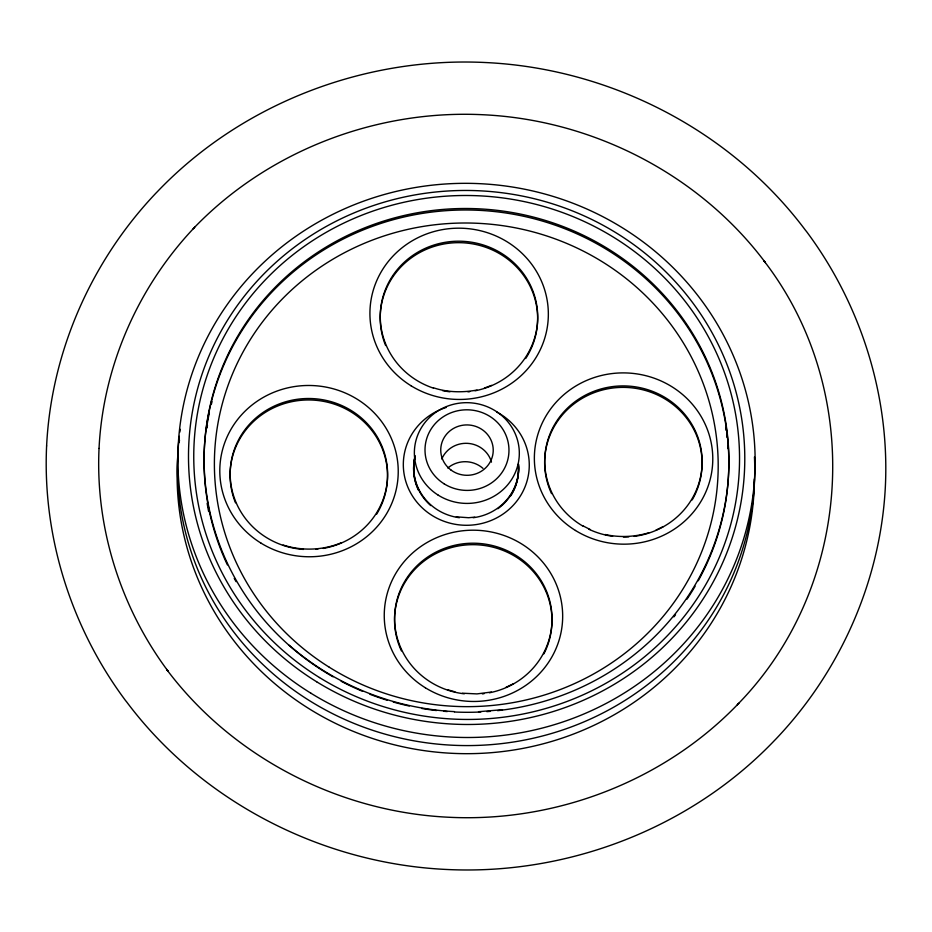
<?xml version="1.0" encoding="UTF-8"?>
<svg xmlns="http://www.w3.org/2000/svg" width="932" height="932" viewBox="0 0 932 932"><rect width="100%" height="100%" fill="white"/><g stroke="black" fill="none" stroke-linecap="round" stroke-linejoin="round"><path stroke-width="1.4" d="M656.012 530.098L663.153 526.627M505.901 687.397L513.043 683.925M484.43 388.05L491.572 385.382M341.462 542.692C323.124 550.358 302.026 551.173 283.118 545.022M648.87 532.755C634.715 537.042 619.489 537.648 605.043 534.514M477.056 390.03C462.528 392.756 447.313 392.454 433.229 387.724M491.385 692.045L476.986 693.897L462.47 693.21M474.796 517.132L468.633 517.726L456.284 516.841M478.524 711.71L502.488 709.695M454.467 711.617C393.968 708.6 334.798 685.113 289.153 645.235M447.558 689.738L454.933 691.812M583.129 525.951L590.236 529.539M518.367 464.008A52.483 50.375 2.7 0 1 497.886 508.721M430.735 505.575A52.483 50.375 2.7 0 1 415.148 456.33M754.454 456.96A288.664 277.06 2.7 0 1 456.447 745.39A288.664 277.06 2.7 0 1 179.305 436.316M179.841 432.11A288.664 277.06 2.7 0 1 180.225 429.303M206.974 427.986A262.416 251.873 2.7 0 1 207.452 425.26M441.78 458.998A26.247 25.187 2.7 0 1 467.736 443.364A26.247 25.187 2.7 0 1 491.479 462.132M447.803 468.015A26.247 25.187 2.7 0 1 482.939 468.353M401.436 650.92A78.731 75.562 2.7 0 1 474.633 544.696A78.731 75.562 2.7 0 1 543.892 653.856M303.459 549.426A78.731 75.562 2.7 0 1 240.13 437.015A78.731 75.562 2.7 0 1 372.835 430.235A78.731 75.562 2.7 0 1 323.194 548.424M317.847 549.169A78.731 75.562 2.7 0 1 316.053 549.344M583.455 526.417A78.731 75.562 2.7 0 1 570.477 405.362A78.731 75.562 2.7 0 1 694.736 429.722A78.731 75.562 2.7 0 1 634.191 536.366M628.809 536.879A78.731 75.562 2.7 0 1 623.403 537.042M612.627 536.284A78.731 75.562 2.7 0 1 588.698 529.155M433.415 388.131A78.731 75.562 2.7 0 1 397.556 269.278A78.731 75.562 2.7 0 1 526.079 277.48A78.731 75.562 2.7 0 1 475.075 390.799M469.751 391.661A78.731 75.562 2.7 0 1 467.957 391.871M449.981 391.801A78.731 75.562 2.7 0 1 442.572 390.613M518.483 464.206A52.483 50.375 2.7 0 1 473.107 517.726M459.383 517.703A52.483 50.375 2.7 0 1 415.078 455.993M496.733 412.014A62.98 60.452 2.7 0 1 512.285 506.297A62.98 60.452 2.7 0 1 413.307 497.304A62.98 60.452 2.7 0 1 446.3 407.424M518.413 465.674A52.483 50.375 2.7 0 1 510.806 495.766M418.48 490.267A52.483 50.375 2.7 0 1 415.299 456.377M235.516 502.837A78.731 75.562 2.7 0 1 315.063 400.224A78.731 75.562 2.7 0 1 376.621 514.161M385.627 345.539A78.731 75.562 2.7 0 1 466.198 243.019A78.731 75.562 2.7 0 1 525.671 358.529M551.546 493.622A78.731 75.562 2.7 0 1 626.723 387.456A78.731 75.562 2.7 0 1 692.161 499.925M464.311 693.816A78.731 75.562 2.7 0 1 405.455 580.228A78.731 75.562 2.7 0 1 537.275 574.951A78.731 75.562 2.7 0 1 489.405 692.802M484.081 693.676A78.731 75.562 2.7 0 1 482.287 693.886M227.396 564.897A262.416 251.873 2.7 0 1 474.644 210.143A262.416 251.873 2.7 0 1 698.231 580.787M695.109 586.251A262.416 251.873 2.7 0 1 686.954 599.218M675.525 614.852A262.416 251.873 2.7 0 1 673.906 616.868M236.076 581.661A262.416 251.873 2.7 0 1 234.235 578.353M333.062 676.807A262.416 251.873 2.7 0 1 291.297 272.237A262.416 251.873 2.7 0 1 705.571 357.457A262.416 251.873 2.7 0 1 497.583 710.65M490.418 711.349A262.416 251.873 2.7 0 1 486.83 711.629M480.842 711.978A262.416 251.873 2.7 0 1 454.443 711.99M447.255 711.559A262.416 251.873 2.7 0 1 443.667 711.267M436.502 710.545A262.416 251.873 2.7 0 1 421.742 708.448M409.264 706.025A262.416 251.873 2.7 0 1 393.246 702.017M387.153 700.223A262.416 251.873 2.7 0 1 369.934 694.27M362.583 691.323A262.416 251.873 2.7 0 1 341.135 681.234M754.372 478.99A288.664 277.06 2.7 0 1 451.81 753.301A288.664 277.06 2.7 0 1 178.315 450.156M179.154 442.595A288.664 277.06 2.7 0 1 179.48 440.079M208.628 511.493A262.416 251.873 2.7 0 1 207.137 503.338M206.578 427.939A262.416 251.873 2.7 0 1 209.094 413.971M211.331 404.325A262.416 251.873 2.7 0 1 212.03 401.669M725.667 427.672A262.416 251.873 2.7 0 1 726.086 430.398M726.669 434.568A262.416 251.873 2.7 0 1 727.018 437.388M727.869 445.846A262.416 251.873 2.7 0 1 728.078 448.676M46.612 445.927C42.348 536.634 71.251 627.714 125.424 700.398L126.787 702.087C201.603 801.951 322.367 863.708 446.661 869.474C567.774 875.439 690.612 828.268 774.585 740.381L776.065 738.866C840.734 670.83 880.787 579.984 885.388 486.073C889.652 395.366 860.749 304.286 806.576 231.602L805.213 229.913C730.397 130.049 609.633 68.292 485.339 62.526C364.226 56.549 241.388 103.732 157.415 191.619L155.935 193.134C91.266 261.17 51.213 352.016 46.612 445.927M99.037 448.432C95.309 527.803 120.589 607.501 167.993 671.098L166.63 669.421C232.709 757.634 339.376 812.18 449.166 817.271C556.136 822.548 664.633 780.876 738.796 703.252L737.305 704.767C853.269 586.694 865.141 391.929 764.007 260.902L765.37 262.579C699.291 174.366 592.624 119.82 482.834 114.729C375.864 109.452 267.368 151.124 193.204 228.748L194.695 227.233C138.099 286.765 103.056 366.264 99.037 448.432M438.133 495.102A52.483 50.363 2.7 0 0 519.24 456.039A52.483 50.363 2.7 0 0 443.166 408.006A52.483 50.363 2.7 0 0 438.133 495.102M444.016 483.755A41.987 40.297 2.7 0 0 508.907 452.498A41.987 40.297 2.7 0 0 448.036 414.076A41.987 40.297 2.7 0 0 444.016 483.755M450.878 469.938A26.247 25.187 2.7 0 0 492.981 453.663A26.247 25.187 2.7 0 0 457.099 426.74A26.247 25.187 2.7 0 0 450.878 469.938M260.902 543.065A89.227 85.639 2.7 0 0 398.139 475.39A89.227 85.639 2.7 0 0 268.02 394.9A89.227 85.639 2.7 0 0 260.902 543.065M575.452 530.471A89.227 85.639 2.7 0 0 712.689 462.808A89.227 85.639 2.7 0 0 582.57 382.318A89.227 85.639 2.7 0 0 575.452 530.471M411.012 385.755A89.227 85.639 2.7 0 0 548.249 318.092A89.227 85.639 2.7 0 0 418.13 237.602A89.227 85.639 2.7 0 0 411.012 385.755M425.342 687.769A89.227 85.639 2.7 0 0 562.578 620.106A89.227 85.639 2.7 0 0 432.46 539.616A89.227 85.639 2.7 0 0 425.342 687.769M329.322 667.265A251.92 241.796 2.7 0 0 717.861 478.151A251.92 241.796 2.7 0 0 351.69 249.054A251.92 241.796 2.7 0 0 329.322 667.265M319.478 677.541A272.913 261.95 2.7 0 0 739.251 470.52A272.913 261.95 2.7 0 0 341.194 224.356A272.913 261.95 2.7 0 0 319.478 677.541M310.845 693.175A288.664 277.06 2.7 0 0 754.838 474.213A288.664 277.06 2.7 0 0 333.819 213.847A288.664 277.06 2.7 0 0 310.845 693.175M316.647 681.77A278.167 266.983 2.7 0 0 744.493 470.765A278.167 266.983 2.7 0 0 338.782 219.87A278.167 266.983 2.7 0 0 316.647 681.77"/></g></svg>
